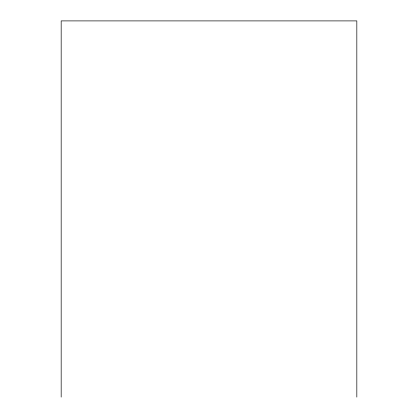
<?xml version="1.0" encoding="UTF-8"?>
<svg xmlns="http://www.w3.org/2000/svg" width="418" height="418" viewBox="0 0 418 418"><rect width="100%" height="100%" fill="white"/><g stroke="black" fill="none" stroke-linecap="round" stroke-linejoin="round"><path stroke-width="0.63" d="M356.826 397.1L356.826 20.9L61.174 20.9L61.174 397.1"/></g></svg>
